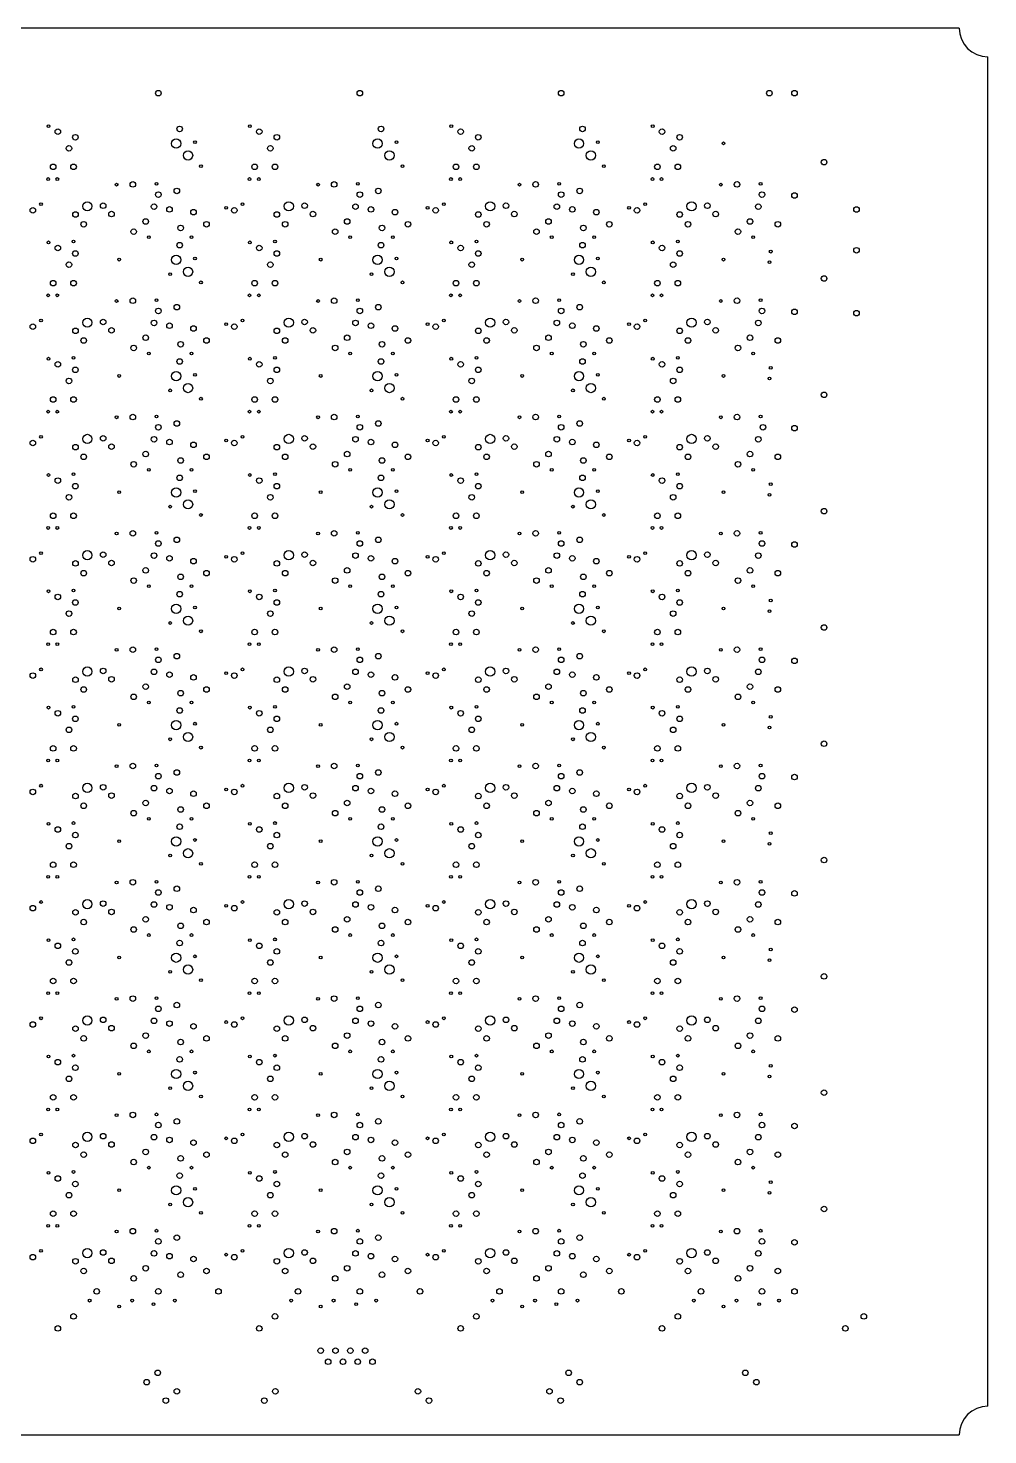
# Model space of a CAD drawing. Extents: x -49 to 54, y -38 to 38.
# Drawn here: x 2.5 to 54.4, y -38 to 38 of the extents above; entities that cross this region are included whole.
import ezdxf

# ---------------------------------------------------------------- set-up
doc = ezdxf.new("R2010")
doc.units = 0
doc.layers.add('20', color=53, linetype='CONTINUOUS')
doc.layers.add('44', color=253, linetype='CONTINUOUS')

msp = doc.modelspace()

# ---------------------------------------------------------------- linework, layer by layer
at = {"layer": '20'}
for p, q in [((52.85, 38), (-47.85, 38)), ((54.4, -36.45), (54.4, 36.45)), ((-47.85, -38), (52.85, -38))]:
    msp.add_line(p, q, dxfattribs=at)
for centre in [(3.6379, 32.7088), (14.5217, 32.7088), (25.4054, 32.7088), (36.2891, 32.7088), (11.5547, 31.8395), (22.4384, 31.8395), (33.3221, 31.8395), (40.1138, 31.7761), (11.8787, 30.5477), (22.7624, 30.5477), (33.6461, 30.5477), (3.6204, 29.8473), (4.1162, 29.8476), (9.4691, 29.5839), (14.5042, 29.8473), (14.9999, 29.8476), (20.3529, 29.5839), (25.3879, 29.8473), (25.8836, 29.8476), (31.2366, 29.5839), (36.2716, 29.8473), (36.7673, 29.8476), (42.1203, 29.5839), (7.3202, 29.5427), (18.204, 29.5427), (29.0877, 29.5427), (39.9714, 29.5427), (3.2347, 28.4912), (13.2422, 28.2898), (14.1185, 28.4912), (24.1259, 28.2898), (25.0022, 28.4912), (35.0096, 28.2898), (35.8859, 28.4912), (9.0623, 26.7055), (11.362, 26.7052), (19.946, 26.7055), (22.2457, 26.7052), (30.8298, 26.7055), (33.1294, 26.7052), (41.7135, 26.7055), (3.6379, 26.4251), (4.9937, 26.4725), (14.5217, 26.4251), (15.8775, 26.4725), (25.4054, 26.4251), (26.7612, 26.4725), (36.2891, 26.4251), (37.6449, 26.4725), (42.6647, 25.9255), (7.4626, 25.4924), (11.5547, 25.5558), (18.3464, 25.4924), (22.4384, 25.5558), (29.2301, 25.4924), (33.3221, 25.5558), (40.1138, 25.4924), (42.6005, 25.3506), (10.2127, 24.7139), (11.8787, 24.264), (21.0965, 24.7139), (22.7624, 24.264), (31.9802, 24.7139), (33.6461, 24.264), (3.6204, 23.5636), (4.1162, 23.5639), (14.5042, 23.5636), (14.9999, 23.5639), (25.3879, 23.5636), (25.8836, 23.5639), (36.2716, 23.5636), (36.7673, 23.5639), (7.3202, 23.259), (9.4691, 23.3002), (18.204, 23.259), (20.3529, 23.3002), (29.0877, 23.259), (31.2366, 23.3002), (39.9714, 23.259), (42.1203, 23.3002), (3.2347, 22.2075), (13.2422, 22.0061), (14.1185, 22.2075), (24.1259, 22.0061), (25.0022, 22.2075), (35.0096, 22.0061), (35.8859, 22.2075), (3.6379, 20.1414), (4.9937, 20.1888), (9.0623, 20.4218), (11.362, 20.4215), (14.5217, 20.1414), (15.8775, 20.1888), (19.946, 20.4218), (22.2457, 20.4215), (25.4054, 20.1414), (26.7612, 20.1888), (30.8298, 20.4218), (33.1294, 20.4215), (36.2891, 20.1414), (37.6449, 20.1888), (41.7135, 20.4218), (7.4626, 19.2087), (11.5547, 19.2721), (18.3464, 19.2087), (22.4384, 19.2721), (29.2301, 19.2087), (33.3221, 19.2721), (40.1138, 19.2087), (42.6005, 19.0669), (42.6647, 19.6418), (10.2127, 18.4302), (21.0965, 18.4302), (31.9802, 18.4302), (11.8787, 17.9803), (22.7624, 17.9803), (33.6461, 17.9803), (3.6204, 17.2799), (4.1162, 17.2802), (7.3202, 16.9753), (9.4691, 17.0165), (14.5042, 17.2799), (14.9999, 17.2802), (18.204, 16.9753), (20.3529, 17.0165), (25.3879, 17.2799), (25.8836, 17.2802), (29.0877, 16.9753), (31.2366, 17.0165), (36.2716, 17.2799), (36.7673, 17.2802), (39.9714, 16.9753), (42.1203, 17.0165), (3.2347, 15.9238), (14.1185, 15.9238), (25.0022, 15.9238), (35.8859, 15.9238), (13.2422, 15.7224), (24.1259, 15.7224), (35.0096, 15.7224), (3.6379, 13.8577), (4.9937, 13.9051), (9.0623, 14.1381), (11.362, 14.1378), (14.5217, 13.8577), (15.8775, 13.9051), (19.946, 14.1381), (22.2457, 14.1378), (25.4054, 13.8577), (26.7612, 13.9051), (30.8298, 14.1381), (33.1294, 14.1378), (36.2891, 13.8577), (37.6449, 13.9051), (41.7135, 14.1381), (7.4626, 12.925), (11.5547, 12.9884), (18.3464, 12.925), (22.4384, 12.9884), (29.2301, 12.925), (33.3221, 12.9884), (40.1138, 12.925), (42.6647, 13.3581), (10.2127, 12.1465), (21.0965, 12.1465), (31.9802, 12.1465), (42.6005, 12.7832), (11.8787, 11.6966), (22.7624, 11.6966), (33.6461, 11.6966), (3.6204, 10.9962), (4.1162, 10.9965), (7.3202, 10.6916), (9.4691, 10.7328), (14.5042, 10.9962), (14.9999, 10.9965), (18.204, 10.6916), (20.3529, 10.7328), (25.3879, 10.9962), (25.8836, 10.9965), (29.0877, 10.6916), (31.2366, 10.7328), (36.2716, 10.9962), (36.7673, 10.9965), (39.9714, 10.6916), (42.1203, 10.7328), (3.2347, 9.6401), (13.2422, 9.4387), (14.1185, 9.6401), (24.1259, 9.4387), (25.0022, 9.6401), (35.0096, 9.4387), (35.8859, 9.6401), (3.6379, 7.574), (4.9937, 7.6214), (9.0623, 7.8544), (11.362, 7.8541), (14.5217, 7.574), (15.8775, 7.6214), (19.946, 7.8544), (22.2457, 7.8541), (25.4054, 7.574), (26.7612, 7.6214), (30.8298, 7.8544), (33.1294, 7.8541), (36.2891, 7.574), (37.6449, 7.6214), (41.7135, 7.8544), (42.6647, 7.0744), (7.4626, 6.6413), (11.5547, 6.7047), (18.3464, 6.6413), (22.4384, 6.7047), (29.2301, 6.6413), (33.3221, 6.7047), (40.1138, 6.6413), (42.6005, 6.4995), (10.2127, 5.8628), (11.8787, 5.4128), (21.0965, 5.8628), (22.7624, 5.4128), (31.9802, 5.8628), (33.6461, 5.4128), (3.6204, 4.7125), (4.1162, 4.7128), (14.5042, 4.7125), (14.9999, 4.7128), (25.3879, 4.7125), (25.8836, 4.7128), (36.2716, 4.7125), (36.7673, 4.7128), (7.3202, 4.4079), (9.4691, 4.4491), (18.204, 4.4079), (20.3529, 4.4491), (29.0877, 4.4079), (31.2366, 4.4491), (39.9714, 4.4079), (42.1203, 4.4491), (3.2347, 3.3564), (13.2422, 3.155), (14.1185, 3.3564), (24.1259, 3.155), (25.0022, 3.3564), (35.0096, 3.155), (35.8859, 3.3564), (9.0623, 1.5707), (11.362, 1.5704), (19.946, 1.5707), (22.2457, 1.5704), (30.8298, 1.5707), (33.1294, 1.5704), (41.7135, 1.5707), (3.6379, 1.2903), (4.9937, 1.3377), (14.5217, 1.2903), (15.8775, 1.3377), (25.4054, 1.2903), (26.7612, 1.3377), (36.2891, 1.2903), (37.6449, 1.3377), (42.6647, 0.7907), (7.4626, 0.3576), (11.5547, 0.421), (18.3464, 0.3576), (22.4384, 0.421), (29.2301, 0.3576), (33.3221, 0.421), (40.1138, 0.3576), (42.6005, 0.2158), (10.2127, -0.421), (21.0965, -0.421), (31.9802, -0.421), (3.6204, -1.5713), (4.1162, -1.571), (11.8787, -0.8709), (14.5042, -1.5713), (14.9999, -1.571), (22.7624, -0.8709), (25.3879, -1.5713), (25.8836, -1.571), (33.6461, -0.8709), (36.2716, -1.5713), (36.7673, -1.571), (7.3202, -1.8759), (9.4691, -1.8347), (18.204, -1.8759), (20.3529, -1.8347), (29.0877, -1.8759), (31.2366, -1.8347), (39.9714, -1.8759), (42.1203, -1.8347), (3.2347, -2.9274), (14.1185, -2.9274), (25.0022, -2.9274), (35.8859, -2.9274), (13.2422, -3.1288), (24.1259, -3.1288), (35.0096, -3.1288), (3.6379, -4.9935), (4.9937, -4.9461), (9.0623, -4.7131), (11.362, -4.7134), (14.5217, -4.9935), (15.8775, -4.9461), (19.946, -4.7131), (22.2457, -4.7134), (25.4054, -4.9935), (26.7612, -4.9461), (30.8298, -4.7131), (33.1294, -4.7134), (36.2891, -4.9935), (37.6449, -4.9461), (41.7135, -4.7131), (7.4626, -5.9262), (11.5547, -5.8628), (18.3464, -5.9262), (22.4384, -5.8628), (29.2301, -5.9262), (33.3221, -5.8628), (40.1138, -5.9262), (42.6005, -6.0679), (42.6647, -5.493), (10.2127, -6.7047), (21.0965, -6.7047), (31.9802, -6.7047), (11.8787, -7.1546), (22.7624, -7.1546), (33.6461, -7.1546), (3.6204, -7.855), (4.1162, -7.8547), (7.3202, -8.1596), (9.4691, -8.1184), (14.5042, -7.855), (14.9999, -7.8547), (18.204, -8.1596), (20.3529, -8.1184), (25.3879, -7.855), (25.8836, -7.8547), (29.0877, -8.1596), (31.2366, -8.1184), (36.2716, -7.855), (36.7673, -7.8547), (39.9714, -8.1596), (42.1203, -8.1184), (3.2347, -9.2111), (13.2422, -9.4125), (14.1185, -9.2111), (24.1259, -9.4125), (25.0022, -9.2111), (35.0096, -9.4125), (35.8859, -9.2111), (3.6379, -11.2772), (4.9937, -11.2298), (9.0623, -10.9968), (11.362, -10.9971), (14.5217, -11.2772), (15.8775, -11.2298), (19.946, -10.9968), (22.2457, -10.9971), (25.4054, -11.2772), (26.7612, -11.2298), (30.8298, -10.9968), (33.1294, -10.9971), (36.2891, -11.2772), (37.6449, -11.2298), (41.7135, -10.9968), (7.4626, -12.2099), (11.5547, -12.1465), (18.3464, -12.2099), (22.4384, -12.1465), (29.2301, -12.2099), (33.3221, -12.1465), (40.1138, -12.2099), (42.6647, -11.7768), (10.2127, -12.9884), (21.0965, -12.9884), (31.9802, -12.9884), (42.6005, -12.3517), (11.8787, -13.4383), (22.7624, -13.4383), (33.6461, -13.4383), (3.6204, -14.1387), (4.1162, -14.1384), (7.3202, -14.4433), (9.4691, -14.4021), (14.5042, -14.1387), (14.9999, -14.1384), (18.204, -14.4433), (20.3529, -14.4021), (25.3879, -14.1387), (25.8836, -14.1384), (29.0877, -14.4433), (31.2366, -14.4021), (36.2716, -14.1387), (36.7673, -14.1384), (39.9714, -14.4433), (42.1203, -14.4021), (3.2347, -15.4948), (13.2422, -15.6962), (14.1185, -15.4948), (24.1259, -15.6962), (25.0022, -15.4948), (35.0096, -15.6962), (35.8859, -15.4948), (4.9937, -17.5135), (9.0623, -17.2805), (11.362, -17.2808), (15.8775, -17.5135), (19.946, -17.2805), (22.2457, -17.2808), (26.7612, -17.5135), (30.8298, -17.2805), (33.1294, -17.2808), (37.6449, -17.5135), (41.7135, -17.2805), (3.6379, -17.5609), (14.5217, -17.5609), (25.4054, -17.5609), (36.2891, -17.5609), (42.6647, -18.0605), (7.4626, -18.4936), (11.5547, -18.4302), (18.3464, -18.4936), (22.4384, -18.4302), (29.2301, -18.4936), (33.3221, -18.4302), (40.1138, -18.4936), (42.6005, -18.6354), (10.2127, -19.2721), (11.8787, -19.722), (21.0965, -19.2721), (22.7624, -19.722), (31.9802, -19.2721), (33.6461, -19.722), (3.6204, -20.4224), (4.1162, -20.4221), (14.5042, -20.4224), (14.9999, -20.4221), (25.3879, -20.4224), (25.8836, -20.4221), (36.2716, -20.4224), (36.7673, -20.4221), (7.3202, -20.727), (9.4691, -20.6858), (18.204, -20.727), (20.3529, -20.6858), (29.0877, -20.727), (31.2366, -20.6858), (39.9714, -20.727), (42.1203, -20.6858), (3.2347, -21.7785), (13.2422, -21.9799), (14.1185, -21.7785), (24.1259, -21.9799), (25.0022, -21.7785), (35.0096, -21.9799), (35.8859, -21.7785), (9.0623, -23.5642), (11.362, -23.5645), (19.946, -23.5642), (22.2457, -23.5645), (30.8298, -23.5642), (33.1294, -23.5645), (41.7135, -23.5642), (3.6379, -23.8446), (4.9937, -23.7972), (14.5217, -23.8446), (15.8775, -23.7972), (25.4054, -23.8446), (26.7612, -23.7972), (36.2891, -23.8446), (37.6449, -23.7972), (42.6647, -24.3442), (7.4626, -24.7773), (11.5547, -24.7139), (18.3464, -24.7773), (22.4384, -24.7139), (29.2301, -24.7773), (33.3221, -24.7139), (40.1138, -24.7773), (42.6005, -24.9191), (10.2127, -25.5558), (21.0965, -25.5558), (31.9802, -25.5558), (11.8787, -26.0058), (22.7624, -26.0058), (33.6461, -26.0058), (3.6204, -26.7061), (4.1162, -26.7058), (7.3202, -27.0107), (9.4691, -26.9695), (14.5042, -26.7061), (14.9999, -26.7058), (18.204, -27.0107), (20.3529, -26.9695), (25.3879, -26.7061), (25.8836, -26.7058), (29.0877, -27.0107), (31.2366, -26.9695), (36.2716, -26.7061), (36.7673, -26.7058), (39.9714, -27.0107), (42.1203, -26.9695), (3.2347, -28.0622), (14.1185, -28.0622), (25.0022, -28.0622), (35.8859, -28.0622), (13.2422, -28.2636), (24.1259, -28.2636), (35.0096, -28.2636), (5.8628, -30.7477), (7.4626, -31.061), (8.1628, -30.7477), (9.3128, -30.9395), (10.4628, -30.7477), (16.7465, -30.7477), (18.3463, -31.061), (19.0465, -30.7477), (20.2692, -30.9424), (21.3465, -30.7477), (27.6302, -30.7477), (29.2301, -31.061), (29.9302, -30.7477), (31.0802, -30.9395), (32.2302, -30.7477), (38.5139, -30.7477), (40.1138, -31.061), (40.8139, -30.7477), (42.0366, -30.9424), (43.1139, -30.7477)]:
    msp.add_circle(centre, 0.075, dxfattribs=at)
for centre, start, end in [((54.4, 38), 180, 270), ((54.4, -38), 90, 180)]:
    msp.add_arc(centre, 1.55, start, end, dxfattribs=at)
at = {"layer": '44'}
for centre, radius in [((9.5768, 34.4895), 0.15), ((20.4605, 34.4895), 0.15), ((31.3442, 34.4895), 0.15), ((42.5942, 34.4895), 0.15), ((43.95, 34.4895), 0.15), ((10.7268, 32.5558), 0.15), ((21.6105, 32.5558), 0.15), ((32.4942, 32.5558), 0.15), ((4.1431, 32.4058), 0.15), ((5.0931, 32.1058), 0.15), ((10.5378, 31.7645), 0.25), ((15.0268, 32.4058), 0.15), ((15.9768, 32.1058), 0.15), ((21.4215, 31.7645), 0.25), ((25.9105, 32.4058), 0.15), ((26.8605, 32.1058), 0.15), ((32.3052, 31.7645), 0.25), ((36.7942, 32.4058), 0.15), ((37.7442, 32.1058), 0.15), ((4.7431, 31.5058), 0.15), ((11.1797, 31.1226), 0.25), ((15.6268, 31.5058), 0.15), ((22.0634, 31.1226), 0.25), ((26.5105, 31.5058), 0.15), ((32.9471, 31.1226), 0.25), ((37.3942, 31.5058), 0.15), ((3.8931, 30.5058), 0.15), ((4.9931, 30.5058), 0.15), ((14.7768, 30.5058), 0.15), ((15.8768, 30.5058), 0.15), ((25.6605, 30.5058), 0.15), ((26.7605, 30.5058), 0.15), ((36.5442, 30.5058), 0.15), ((37.6442, 30.5058), 0.15), ((45.55, 30.7558), 0.15), ((8.1931, 29.5558), 0.15), ((19.0768, 29.5558), 0.15), ((29.9605, 29.5558), 0.15), ((40.8442, 29.5558), 0.15), ((9.5768, 29.0058), 0.15), ((10.5768, 29.2058), 0.15), ((20.4605, 29.0058), 0.15), ((21.4605, 29.2058), 0.15), ((31.3442, 29.0058), 0.15), ((32.3442, 29.2058), 0.15), ((42.1942, 29.0058), 0.15), ((43.95, 28.9558), 0.15), ((2.7931, 28.1558), 0.15), ((5.7378, 28.3727), 0.25), ((6.5931, 28.4058), 0.15), ((9.3431, 28.3558), 0.15), ((10.1768, 28.2058), 0.15), ((11.4768, 28.0558), 0.15), ((13.6768, 28.1558), 0.15), ((16.6215, 28.3727), 0.25), ((17.4768, 28.4058), 0.15), ((20.2268, 28.3558), 0.15), ((21.0605, 28.2058), 0.15), ((22.3605, 28.0558), 0.15), ((24.5605, 28.1558), 0.15), ((27.5052, 28.3727), 0.25), ((28.3605, 28.4058), 0.15), ((31.1105, 28.3558), 0.15), ((31.9442, 28.2058), 0.15), ((33.2442, 28.0558), 0.15), ((35.4442, 28.1558), 0.15), ((38.3889, 28.3727), 0.25), ((39.2442, 28.4058), 0.15), ((41.9942, 28.3558), 0.15), ((47.3, 28.2), 0.15), ((5.096, 27.9309), 0.15), ((5.5431, 27.4058), 0.15), ((7.0431, 27.9558), 0.15), ((8.8931, 27.5558), 0.15), ((12.1768, 27.4058), 0.15), ((15.9797, 27.9309), 0.15), ((16.4268, 27.4058), 0.15), ((17.9268, 27.9558), 0.15), ((19.7768, 27.5558), 0.15), ((23.0605, 27.4058), 0.15), ((26.8634, 27.9309), 0.15), ((27.3105, 27.4058), 0.15), ((28.8105, 27.9558), 0.15), ((30.6605, 27.5558), 0.15), ((33.9442, 27.4058), 0.15), ((37.7471, 27.9309), 0.15), ((38.1942, 27.4058), 0.15), ((39.6942, 27.9558), 0.15), ((41.5442, 27.5558), 0.15), ((43.05, 27.4058), 0.15), ((8.2431, 27.0058), 0.15), ((10.7768, 27.2058), 0.15), ((19.1268, 27.0058), 0.15), ((21.6605, 27.2058), 0.15), ((30.0105, 27.0058), 0.15), ((32.5442, 27.2058), 0.15), ((40.8942, 27.0058), 0.15), ((4.1431, 26.1221), 0.15), ((5.0931, 25.8221), 0.15), ((10.7268, 26.2721), 0.15), ((15.0268, 26.1221), 0.15), ((15.9768, 25.8221), 0.15), ((21.6105, 26.2721), 0.15), ((25.9105, 26.1221), 0.15), ((26.8605, 25.8221), 0.15), ((32.4942, 26.2721), 0.15), ((36.7942, 26.1221), 0.15), ((37.7442, 25.8221), 0.15), ((47.3, 26), 0.15), ((4.7431, 25.2221), 0.15), ((10.5378, 25.4808), 0.25), ((11.1797, 24.8389), 0.25), ((15.6268, 25.2221), 0.15), ((21.4216, 25.4808), 0.25), ((22.0635, 24.8389), 0.25), ((26.5105, 25.2221), 0.15), ((32.3053, 25.4808), 0.25), ((32.9472, 24.8389), 0.25), ((37.3942, 25.2221), 0.15), ((3.8931, 24.2221), 0.15), ((4.9931, 24.2221), 0.15), ((14.7768, 24.2221), 0.15), ((15.8768, 24.2221), 0.15), ((25.6605, 24.2221), 0.15), ((26.7605, 24.2221), 0.15), ((36.5442, 24.2221), 0.15), ((37.6442, 24.2221), 0.15), ((45.55, 24.4721), 0.15), ((8.1931, 23.2721), 0.15), ((9.5768, 22.7221), 0.15), ((10.5768, 22.9221), 0.15), ((19.0768, 23.2721), 0.15), ((20.4605, 22.7221), 0.15), ((21.4605, 22.9221), 0.15), ((29.9605, 23.2721), 0.15), ((31.3442, 22.7221), 0.15), ((32.3442, 22.9221), 0.15), ((40.8442, 23.2721), 0.15), ((42.1942, 22.7221), 0.15), ((43.95, 22.6721), 0.15), ((5.7378, 22.089), 0.25), ((6.5931, 22.1221), 0.15), ((9.3431, 22.0721), 0.15), ((10.1768, 21.9221), 0.15), ((16.6215, 22.089), 0.25), ((17.4768, 22.1221), 0.15), ((20.2268, 22.0721), 0.15), ((21.0605, 21.9221), 0.15), ((27.5052, 22.089), 0.25), ((28.3605, 22.1221), 0.15), ((31.1105, 22.0721), 0.15), ((31.9442, 21.9221), 0.15), ((38.3889, 22.089), 0.25), ((39.2442, 22.1221), 0.15), ((41.9942, 22.0721), 0.15), ((47.3, 22.6), 0.15), ((2.7931, 21.8721), 0.15), ((5.096, 21.6472), 0.15), ((7.0431, 21.6721), 0.15), ((8.8931, 21.2721), 0.15), ((11.4768, 21.7721), 0.15), ((13.6768, 21.8721), 0.15), ((15.9797, 21.6472), 0.15), ((17.9268, 21.6721), 0.15), ((19.7768, 21.2721), 0.15), ((22.3605, 21.7721), 0.15), ((24.5605, 21.8721), 0.15), ((26.8634, 21.6472), 0.15), ((28.8105, 21.6721), 0.15), ((30.6605, 21.2721), 0.15), ((33.2442, 21.7721), 0.15), ((35.4442, 21.8721), 0.15), ((37.7471, 21.6472), 0.15), ((39.6942, 21.6721), 0.15), ((41.5442, 21.2721), 0.15), ((5.5431, 21.1221), 0.15), ((8.2431, 20.7221), 0.15), ((10.7768, 20.9221), 0.15), ((12.1768, 21.1221), 0.15), ((16.4268, 21.1221), 0.15), ((19.1268, 20.7221), 0.15), ((21.6605, 20.9221), 0.15), ((23.0605, 21.1221), 0.15), ((27.3105, 21.1221), 0.15), ((30.0105, 20.7221), 0.15), ((32.5442, 20.9221), 0.15), ((33.9442, 21.1221), 0.15), ((38.1942, 21.1221), 0.15), ((40.8942, 20.7221), 0.15), ((43.05, 21.1221), 0.15), ((4.1431, 19.8384), 0.15), ((10.7268, 19.9884), 0.15), ((15.0268, 19.8384), 0.15), ((21.6105, 19.9884), 0.15), ((25.9105, 19.8384), 0.15), ((32.4942, 19.9884), 0.15), ((36.7942, 19.8384), 0.15), ((4.7431, 18.9384), 0.15), ((5.0931, 19.5384), 0.15), ((10.5378, 19.1971), 0.25), ((15.6268, 18.9384), 0.15), ((15.9768, 19.5384), 0.15), ((21.4216, 19.1971), 0.25), ((26.5105, 18.9384), 0.15), ((26.8605, 19.5384), 0.15), ((32.3053, 19.1971), 0.25), ((37.3942, 18.9384), 0.15), ((37.7442, 19.5384), 0.15), ((11.1797, 18.5552), 0.25), ((22.0635, 18.5552), 0.25), ((32.9472, 18.5552), 0.25), ((45.55, 18.1884), 0.15), ((3.8931, 17.9384), 0.15), ((4.9931, 17.9384), 0.15), ((14.7768, 17.9384), 0.15), ((15.8768, 17.9384), 0.15), ((25.6605, 17.9384), 0.15), ((26.7605, 17.9384), 0.15), ((36.5442, 17.9384), 0.15), ((37.6442, 17.9384), 0.15), ((8.1931, 16.9884), 0.15), ((10.5768, 16.6384), 0.15), ((19.0768, 16.9884), 0.15), ((21.4605, 16.6384), 0.15), ((29.9605, 16.9884), 0.15), ((32.3442, 16.6384), 0.15), ((40.8442, 16.9884), 0.15), ((5.7378, 15.8052), 0.25), ((6.5931, 15.8384), 0.15), ((9.5768, 16.4384), 0.15), ((16.6215, 15.8052), 0.25), ((17.4768, 15.8384), 0.15), ((20.4605, 16.4384), 0.15), ((27.5052, 15.8052), 0.25), ((28.3605, 15.8384), 0.15), ((31.3442, 16.4384), 0.15), ((38.3889, 15.8052), 0.25), ((39.2442, 15.8384), 0.15), ((42.2442, 16.4384), 0.15), ((43.95, 16.3884), 0.15), ((2.7931, 15.5884), 0.15), ((5.096, 15.3634), 0.15), ((7.0431, 15.3884), 0.15), ((9.3431, 15.7884), 0.15), ((10.1768, 15.6384), 0.15), ((11.4768, 15.4884), 0.15), ((13.6768, 15.5884), 0.15), ((15.9797, 15.3634), 0.15), ((17.9268, 15.3884), 0.15), ((20.2268, 15.7884), 0.15), ((21.0605, 15.6384), 0.15), ((22.3605, 15.4884), 0.15), ((24.5605, 15.5884), 0.15), ((26.8634, 15.3634), 0.15), ((28.8105, 15.3884), 0.15), ((31.1105, 15.7884), 0.15), ((31.9442, 15.6384), 0.15), ((33.2442, 15.4884), 0.15), ((35.4442, 15.5884), 0.15), ((37.7471, 15.3634), 0.15), ((39.6942, 15.3884), 0.15), ((41.9942, 15.7884), 0.15), ((5.5431, 14.8384), 0.15), ((8.2431, 14.4384), 0.15), ((8.8931, 14.9884), 0.15), ((10.7768, 14.6384), 0.15), ((12.1768, 14.8384), 0.15), ((16.4268, 14.8384), 0.15), ((19.1268, 14.4384), 0.15), ((19.7768, 14.9884), 0.15), ((21.6605, 14.6384), 0.15), ((23.0605, 14.8384), 0.15), ((27.3105, 14.8384), 0.15), ((30.0105, 14.4384), 0.15), ((30.6605, 14.9884), 0.15), ((32.5442, 14.6384), 0.15), ((33.9442, 14.8384), 0.15), ((38.1942, 14.8384), 0.15), ((40.8942, 14.4384), 0.15), ((41.5442, 14.9884), 0.15), ((43.05, 14.8384), 0.15), ((4.1431, 13.5547), 0.15), ((10.7268, 13.7047), 0.15), ((15.0268, 13.5547), 0.15), ((21.6105, 13.7047), 0.15), ((25.9105, 13.5547), 0.15), ((32.4942, 13.7047), 0.15), ((36.7942, 13.5547), 0.15), ((5.0931, 13.2546), 0.15), ((10.5378, 12.9134), 0.25), ((15.9768, 13.2546), 0.15), ((21.4216, 12.9134), 0.25), ((26.8605, 13.2546), 0.15), ((32.3053, 12.9134), 0.25), ((37.7442, 13.2546), 0.15), ((4.7431, 12.6547), 0.15), ((11.1797, 12.2715), 0.25), ((15.6268, 12.6547), 0.15), ((22.0635, 12.2715), 0.25), ((26.5105, 12.6547), 0.15), ((32.9472, 12.2715), 0.25), ((37.3942, 12.6547), 0.15), ((3.8931, 11.6547), 0.15), ((4.9931, 11.6547), 0.15), ((14.7768, 11.6547), 0.15), ((15.8768, 11.6547), 0.15), ((25.6605, 11.6547), 0.15), ((26.7605, 11.6547), 0.15), ((36.5442, 11.6547), 0.15), ((37.6442, 11.6547), 0.15), ((45.55, 11.9047), 0.15), ((8.1931, 10.7047), 0.15), ((19.0768, 10.7047), 0.15), ((29.9605, 10.7047), 0.15), ((40.8442, 10.7047), 0.15), ((9.5768, 10.1547), 0.15), ((10.5768, 10.3547), 0.15), ((20.4605, 10.1547), 0.15), ((21.4605, 10.3547), 0.15), ((31.3442, 10.1547), 0.15), ((32.3442, 10.3547), 0.15), ((42.1942, 10.1547), 0.15), ((43.95, 10.1047), 0.15), ((2.7931, 9.3047), 0.15), ((5.096, 9.0797), 0.15), ((5.7378, 9.5215), 0.25), ((6.5931, 9.5547), 0.15), ((7.0431, 9.1047), 0.15), ((9.3431, 9.5046), 0.15), ((10.1768, 9.3547), 0.15), ((11.4768, 9.2047), 0.15), ((13.6768, 9.3047), 0.15), ((15.9797, 9.0797), 0.15), ((16.6215, 9.5215), 0.25), ((17.4768, 9.5547), 0.15), ((17.9268, 9.1047), 0.15), ((20.2268, 9.5046), 0.15), ((21.0605, 9.3547), 0.15), ((22.3605, 9.2047), 0.15), ((24.5605, 9.3047), 0.15), ((26.8634, 9.0797), 0.15), ((27.5052, 9.5215), 0.25), ((28.3605, 9.5547), 0.15), ((28.8105, 9.1047), 0.15), ((31.1105, 9.5046), 0.15), ((31.9442, 9.3547), 0.15), ((33.2442, 9.2047), 0.15), ((35.4442, 9.3047), 0.15), ((37.7471, 9.0797), 0.15), ((38.3889, 9.5215), 0.25), ((39.2442, 9.5547), 0.15), ((39.6942, 9.1047), 0.15), ((41.9942, 9.5046), 0.15), ((5.5431, 8.5547), 0.15), ((8.8931, 8.7047), 0.15), ((10.7768, 8.3547), 0.15), ((12.1768, 8.5547), 0.15), ((16.4268, 8.5547), 0.15), ((19.7768, 8.7047), 0.15), ((21.6605, 8.3547), 0.15), ((23.0605, 8.5547), 0.15), ((27.3105, 8.5547), 0.15), ((30.6605, 8.7047), 0.15), ((32.5442, 8.3547), 0.15), ((33.9442, 8.5547), 0.15), ((38.1942, 8.5547), 0.15), ((41.5442, 8.7047), 0.15), ((43.05, 8.5547), 0.15), ((8.2431, 8.1547), 0.15), ((19.1268, 8.1547), 0.15), ((30.0105, 8.1547), 0.15), ((40.8942, 8.1547), 0.15), ((4.1431, 7.2709), 0.15), ((5.0931, 6.9709), 0.15), ((10.5378, 6.6296), 0.25), ((10.7268, 7.4209), 0.15), ((15.0268, 7.2709), 0.15), ((15.9768, 6.9709), 0.15), ((21.4216, 6.6296), 0.25), ((21.6105, 7.4209), 0.15), ((25.9105, 7.2709), 0.15), ((26.8605, 6.9709), 0.15), ((32.3053, 6.6296), 0.25), ((32.4942, 7.4209), 0.15), ((36.7942, 7.2709), 0.15), ((37.7442, 6.9709), 0.15), ((4.7431, 6.3709), 0.15), ((11.1797, 5.9877), 0.25), ((15.6268, 6.3709), 0.15), ((22.0635, 5.9877), 0.25), ((26.5105, 6.3709), 0.15), ((32.9472, 5.9877), 0.25), ((37.3942, 6.3709), 0.15), ((3.8931, 5.3709), 0.15), ((4.9931, 5.3709), 0.15), ((14.7768, 5.3709), 0.15), ((15.8768, 5.3709), 0.15), ((25.6605, 5.3709), 0.15), ((26.7605, 5.3709), 0.15), ((36.5442, 5.3709), 0.15), ((37.6442, 5.3709), 0.15), ((45.55, 5.6209), 0.15), ((8.1931, 4.4209), 0.15), ((19.0768, 4.4209), 0.15), ((29.9605, 4.4209), 0.15), ((40.8442, 4.4209), 0.15), ((9.5768, 3.8709), 0.15), ((10.5768, 4.0709), 0.15), ((20.4605, 3.8709), 0.15), ((21.4605, 4.0709), 0.15), ((31.3442, 3.8709), 0.15), ((32.3442, 4.0709), 0.15), ((42.1942, 3.8709), 0.15), ((43.95, 3.8209), 0.15), ((2.7931, 3.0209), 0.15), ((5.7378, 3.2378), 0.25), ((6.5931, 3.2709), 0.15), ((9.3431, 3.2209), 0.15), ((10.1768, 3.0709), 0.15), ((11.4768, 2.9209), 0.15), ((13.6768, 3.0209), 0.15), ((16.6215, 3.2378), 0.25), ((17.4768, 3.2709), 0.15), ((20.2268, 3.2209), 0.15), ((21.0605, 3.0709), 0.15), ((22.3605, 2.9209), 0.15), ((24.5605, 3.0209), 0.15), ((27.5052, 3.2378), 0.25), ((28.3605, 3.2709), 0.15), ((31.1105, 3.2209), 0.15), ((31.9442, 3.0709), 0.15), ((33.2442, 2.9209), 0.15), ((35.4442, 3.0209), 0.15), ((38.3889, 3.2378), 0.25), ((39.2442, 3.2709), 0.15), ((41.9942, 3.2209), 0.15), ((5.096, 2.796), 0.15), ((5.5431, 2.2709), 0.15), ((7.0431, 2.8209), 0.15), ((8.8931, 2.4209), 0.15), ((12.1768, 2.2709), 0.15), ((15.9797, 2.796), 0.15), ((16.4268, 2.2709), 0.15), ((17.9268, 2.8209), 0.15), ((19.7768, 2.4209), 0.15), ((23.0605, 2.2709), 0.15), ((26.8634, 2.796), 0.15), ((27.3105, 2.2709), 0.15), ((28.8105, 2.8209), 0.15), ((30.6605, 2.4209), 0.15), ((33.9442, 2.2709), 0.15), ((37.7471, 2.796), 0.15), ((38.1942, 2.2709), 0.15), ((39.6942, 2.8209), 0.15), ((41.5442, 2.4209), 0.15), ((43.05, 2.2709), 0.15), ((8.2431, 1.8709), 0.15), ((10.7768, 2.0709), 0.15), ((19.1268, 1.8709), 0.15), ((21.6605, 2.0709), 0.15), ((30.0105, 1.8709), 0.15), ((32.5442, 2.0709), 0.15), ((40.8942, 1.8709), 0.15), ((4.1431, 0.9872), 0.15), ((5.0931, 0.6872), 0.15), ((10.7268, 1.1372), 0.15), ((15.0268, 0.9872), 0.15), ((15.9768, 0.6872), 0.15), ((21.6105, 1.1372), 0.15), ((25.9105, 0.9872), 0.15), ((26.8605, 0.6872), 0.15), ((32.4942, 1.1372), 0.15), ((36.7942, 0.9872), 0.15), ((37.7442, 0.6872), 0.15), ((4.7431, 0.0872), 0.15), ((10.5378, 0.3459), 0.25), ((15.6268, 0.0872), 0.15), ((21.4216, 0.3459), 0.25), ((26.5105, 0.0872), 0.15), ((32.3053, 0.3459), 0.25), ((37.3942, 0.0872), 0.15), ((11.1797, -0.296), 0.25), ((22.0635, -0.296), 0.25), ((32.9472, -0.296), 0.25), ((45.55, -0.6628), 0.15), ((3.8931, -0.9128), 0.15), ((4.9931, -0.9128), 0.15), ((14.7768, -0.9128), 0.15), ((15.8768, -0.9128), 0.15), ((25.6605, -0.9128), 0.15), ((26.7605, -0.9128), 0.15), ((36.5442, -0.9128), 0.15), ((37.6442, -0.9128), 0.15), ((8.1931, -1.8628), 0.15), ((9.5768, -2.4128), 0.15), ((10.5768, -2.2128), 0.15), ((19.0768, -1.8628), 0.15), ((20.4605, -2.4128), 0.15), ((21.4605, -2.2128), 0.15), ((29.9605, -1.8628), 0.15), ((31.3442, -2.4128), 0.15), ((32.3442, -2.2128), 0.15), ((40.8442, -1.8628), 0.15), ((42.1942, -2.4128), 0.15), ((5.7378, -3.0459), 0.25), ((6.5931, -3.0128), 0.15), ((9.3431, -3.0628), 0.15), ((16.6215, -3.0459), 0.25), ((17.4768, -3.0128), 0.15), ((20.2268, -3.0628), 0.15), ((27.5052, -3.0459), 0.25), ((28.3605, -3.0128), 0.15), ((31.1105, -3.0628), 0.15), ((38.3889, -3.0459), 0.25), ((39.2442, -3.0128), 0.15), ((41.9942, -3.0628), 0.15), ((43.95, -2.4628), 0.15), ((2.7931, -3.2628), 0.15), ((5.096, -3.4877), 0.15), ((7.0431, -3.4628), 0.15), ((8.8931, -3.8628), 0.15), ((10.1768, -3.2128), 0.15), ((11.4768, -3.3628), 0.15), ((13.6768, -3.2628), 0.15), ((15.9797, -3.4877), 0.15), ((17.9268, -3.4628), 0.15), ((19.7768, -3.8628), 0.15), ((21.0605, -3.2128), 0.15), ((22.3605, -3.3628), 0.15), ((24.5605, -3.2628), 0.15), ((26.8634, -3.4877), 0.15), ((28.8105, -3.4628), 0.15), ((30.6605, -3.8628), 0.15), ((31.9442, -3.2128), 0.15), ((33.2442, -3.3628), 0.15), ((35.4442, -3.2628), 0.15), ((37.7471, -3.4877), 0.15), ((39.6942, -3.4628), 0.15), ((41.5442, -3.8628), 0.15), ((5.5431, -4.0128), 0.15), ((8.2431, -4.4128), 0.15), ((10.7768, -4.2128), 0.15), ((12.1768, -4.0128), 0.15), ((16.4268, -4.0128), 0.15), ((19.1268, -4.4128), 0.15), ((21.6605, -4.2128), 0.15), ((23.0605, -4.0128), 0.15), ((27.3105, -4.0128), 0.15), ((30.0105, -4.4128), 0.15), ((32.5442, -4.2128), 0.15), ((33.9442, -4.0128), 0.15), ((38.1942, -4.0128), 0.15), ((40.8942, -4.4128), 0.15), ((43.05, -4.0128), 0.15), ((4.1431, -5.2965), 0.15), ((10.7268, -5.1465), 0.15), ((15.0268, -5.2965), 0.15), ((21.6105, -5.1465), 0.15), ((25.9105, -5.2965), 0.15), ((32.4942, -5.1465), 0.15), ((36.7942, -5.2965), 0.15), ((4.7431, -6.1965), 0.15), ((5.0931, -5.5965), 0.15), ((10.5378, -5.9378), 0.25), ((15.6268, -6.1965), 0.15), ((15.9768, -5.5965), 0.15), ((21.4216, -5.9378), 0.25), ((26.5105, -6.1965), 0.15), ((26.8605, -5.5965), 0.15), ((32.3053, -5.9378), 0.25), ((37.3942, -6.1965), 0.15), ((37.7442, -5.5965), 0.15), ((11.1797, -6.5797), 0.25), ((22.0635, -6.5797), 0.25), ((32.9472, -6.5797), 0.25), ((45.55, -6.9465), 0.15), ((3.8931, -7.1965), 0.15), ((4.9931, -7.1965), 0.15), ((14.7768, -7.1965), 0.15), ((15.8768, -7.1965), 0.15), ((25.6605, -7.1965), 0.15), ((26.7605, -7.1965), 0.15), ((36.5442, -7.1965), 0.15), ((37.6442, -7.1965), 0.15), ((8.1931, -8.1465), 0.15), ((10.5768, -8.4965), 0.15), ((19.0768, -8.1465), 0.15), ((21.4605, -8.4965), 0.15), ((29.9605, -8.1465), 0.15), ((32.3442, -8.4965), 0.15), ((40.8442, -8.1465), 0.15), ((5.7378, -9.3296), 0.25), ((9.5768, -8.6965), 0.15), ((16.6215, -9.3296), 0.25), ((20.4605, -8.6965), 0.15), ((27.5052, -9.3296), 0.25), ((31.3442, -8.6965), 0.15), ((38.3889, -9.3296), 0.25), ((42.1942, -8.6965), 0.15), ((43.95, -8.7465), 0.15), ((2.7931, -9.5465), 0.15), ((5.096, -9.7714), 0.15), ((6.5931, -9.2965), 0.15), ((7.0431, -9.7465), 0.15), ((9.3431, -9.3465), 0.15), ((10.1768, -9.4965), 0.15), ((11.4768, -9.6465), 0.15), ((13.6768, -9.5465), 0.15), ((15.9797, -9.7714), 0.15), ((17.4768, -9.2965), 0.15), ((17.9268, -9.7465), 0.15), ((20.2268, -9.3465), 0.15), ((21.0605, -9.4965), 0.15), ((22.3605, -9.6465), 0.15), ((24.5605, -9.5465), 0.15), ((26.8634, -9.7714), 0.15), ((28.3605, -9.2965), 0.15), ((28.8105, -9.7465), 0.15), ((31.1105, -9.3465), 0.15), ((31.9442, -9.4965), 0.15), ((33.2442, -9.6465), 0.15), ((35.4442, -9.5465), 0.15), ((37.7471, -9.7714), 0.15), ((39.2442, -9.2965), 0.15), ((39.6942, -9.7465), 0.15), ((41.9942, -9.3465), 0.15), ((5.5431, -10.2965), 0.15), ((8.2431, -10.6965), 0.15), ((8.8931, -10.1465), 0.15), ((10.7768, -10.4965), 0.15), ((12.1768, -10.2965), 0.15), ((16.4268, -10.2965), 0.15), ((19.1268, -10.6965), 0.15), ((19.7768, -10.1465), 0.15), ((21.6605, -10.4965), 0.15), ((23.0605, -10.2965), 0.15), ((27.3105, -10.2965), 0.15), ((30.0105, -10.6965), 0.15), ((30.6605, -10.1465), 0.15), ((32.5442, -10.4965), 0.15), ((33.9442, -10.2965), 0.15), ((38.1942, -10.2965), 0.15), ((40.8942, -10.6965), 0.15), ((41.5442, -10.1465), 0.15), ((43.05, -10.2965), 0.15), ((10.7268, -11.4302), 0.15), ((21.6105, -11.4302), 0.15), ((32.4942, -11.4302), 0.15), ((4.1431, -11.5802), 0.15), ((5.0931, -11.8802), 0.15), ((10.5378, -12.2215), 0.25), ((15.0268, -11.5802), 0.15), ((15.9768, -11.8802), 0.15), ((21.4216, -12.2215), 0.25), ((25.9105, -11.5802), 0.15), ((26.8605, -11.8802), 0.15), ((32.3053, -12.2215), 0.25), ((36.7942, -11.5802), 0.15), ((37.7442, -11.8802), 0.15), ((4.7431, -12.4802), 0.15), ((11.1797, -12.8634), 0.25), ((15.6268, -12.4802), 0.15), ((22.0635, -12.8634), 0.25), ((26.5105, -12.4802), 0.15), ((32.9472, -12.8634), 0.25), ((37.3942, -12.4802), 0.15), ((3.8931, -13.4802), 0.15), ((4.9931, -13.4802), 0.15), ((14.7768, -13.4802), 0.15), ((15.8768, -13.4802), 0.15), ((25.6605, -13.4802), 0.15), ((26.7605, -13.4802), 0.15), ((36.5442, -13.4802), 0.15), ((37.6442, -13.4802), 0.15), ((45.55, -13.2302), 0.15), ((8.1931, -14.4302), 0.15), ((19.0768, -14.4302), 0.15), ((29.9605, -14.4302), 0.15), ((40.8442, -14.4302), 0.15), ((9.5768, -14.9802), 0.15), ((10.5768, -14.7802), 0.15), ((20.4605, -14.9802), 0.15), ((21.4605, -14.7802), 0.15), ((31.3442, -14.9802), 0.15), ((32.3442, -14.7802), 0.15), ((42.1942, -14.9802), 0.15), ((43.95, -15.0302), 0.15), ((2.7931, -15.8302), 0.15), ((5.096, -16.0552), 0.15), ((5.7378, -15.6134), 0.25), ((6.5931, -15.5802), 0.15), ((7.0431, -16.0302), 0.15), ((9.3431, -15.6302), 0.15), ((10.1768, -15.7802), 0.15), ((11.4768, -15.9302), 0.15), ((13.6768, -15.8302), 0.15), ((15.9797, -16.0552), 0.15), ((16.6215, -15.6134), 0.25), ((17.4768, -15.5802), 0.15), ((17.9268, -16.0302), 0.15), ((20.2268, -15.6302), 0.15), ((21.0605, -15.7802), 0.15), ((22.3605, -15.9302), 0.15), ((24.5605, -15.8302), 0.15), ((26.8634, -16.0552), 0.15), ((27.5052, -15.6134), 0.25), ((28.3605, -15.5802), 0.15), ((28.8105, -16.0302), 0.15), ((31.1105, -15.6302), 0.15), ((31.9442, -15.7802), 0.15), ((33.2442, -15.9302), 0.15), ((35.4442, -15.8302), 0.15), ((37.7471, -16.0552), 0.15), ((38.3889, -15.6134), 0.25), ((39.2442, -15.5802), 0.15), ((39.6942, -16.0302), 0.15), ((41.9942, -15.6302), 0.15), ((5.5431, -16.5802), 0.15), ((8.8931, -16.4302), 0.15), ((10.7768, -16.7802), 0.15), ((12.1768, -16.5802), 0.15), ((16.4268, -16.5802), 0.15), ((19.7768, -16.4302), 0.15), ((21.6605, -16.7802), 0.15), ((23.0605, -16.5802), 0.15), ((27.3105, -16.5802), 0.15), ((30.6605, -16.4302), 0.15), ((32.5442, -16.7802), 0.15), ((33.9442, -16.5802), 0.15), ((38.1942, -16.5802), 0.15), ((41.5442, -16.4302), 0.15), ((43.05, -16.5802), 0.15), ((8.2431, -16.9802), 0.15), ((19.1268, -16.9802), 0.15), ((30.0105, -16.9802), 0.15), ((40.8942, -16.9802), 0.15), ((4.1431, -17.8639), 0.15), ((5.0931, -18.1639), 0.15), ((10.7268, -17.7139), 0.15), ((15.0268, -17.8639), 0.15), ((15.9768, -18.1639), 0.15), ((21.6105, -17.7139), 0.15), ((25.9105, -17.8639), 0.15), ((26.8605, -18.1639), 0.15), ((32.4942, -17.7139), 0.15), ((36.7942, -17.8639), 0.15), ((37.7442, -18.1639), 0.15), ((4.7431, -18.7639), 0.15), ((10.5378, -18.5053), 0.25), ((11.1797, -19.1472), 0.25), ((15.6268, -18.7639), 0.15), ((21.4216, -18.5053), 0.25), ((22.0635, -19.1472), 0.25), ((26.5105, -18.7639), 0.15), ((32.3053, -18.5053), 0.25), ((32.9472, -19.1472), 0.25), ((37.3942, -18.7639), 0.15), ((3.8931, -19.7639), 0.15), ((4.9931, -19.7639), 0.15), ((14.7768, -19.7639), 0.15), ((15.8768, -19.7639), 0.15), ((25.6605, -19.7639), 0.15), ((26.7605, -19.7639), 0.15), ((36.5442, -19.7639), 0.15), ((37.6442, -19.7639), 0.15), ((45.55, -19.5139), 0.15), ((8.1931, -20.7139), 0.15), ((9.5768, -21.2639), 0.15), ((10.5768, -21.0639), 0.15), ((19.0768, -20.7139), 0.15), ((20.4605, -21.2639), 0.15), ((21.4605, -21.0639), 0.15), ((29.9605, -20.7139), 0.15), ((31.3442, -21.2639), 0.15), ((32.3442, -21.0639), 0.15), ((40.8442, -20.7139), 0.15), ((42.1942, -21.2639), 0.15), ((43.95, -21.3139), 0.15), ((2.7931, -22.1139), 0.15), ((5.7378, -21.8971), 0.25), ((6.5931, -21.8639), 0.15), ((9.3431, -21.9139), 0.15), ((10.1768, -22.0639), 0.15), ((13.6768, -22.1139), 0.15), ((16.6215, -21.8971), 0.25), ((17.4768, -21.8639), 0.15), ((20.2268, -21.9139), 0.15), ((21.0605, -22.0639), 0.15), ((24.5605, -22.1139), 0.15), ((27.5052, -21.8971), 0.25), ((28.3605, -21.8639), 0.15), ((31.1105, -21.9139), 0.15), ((31.9442, -22.0639), 0.15), ((35.4442, -22.1139), 0.15), ((38.3889, -21.8971), 0.25), ((39.2442, -21.8639), 0.15), ((41.9942, -21.9139), 0.15), ((5.096, -22.3389), 0.15), ((5.5431, -22.8639), 0.15), ((7.0431, -22.3139), 0.15), ((8.8931, -22.7139), 0.15), ((11.4768, -22.2139), 0.15), ((12.1768, -22.8639), 0.15), ((15.9797, -22.3389), 0.15), ((16.4268, -22.8639), 0.15), ((17.9268, -22.3139), 0.15), ((19.7768, -22.7139), 0.15), ((22.3605, -22.2139), 0.15), ((23.0605, -22.8639), 0.15), ((26.8634, -22.3389), 0.15), ((27.3105, -22.8639), 0.15), ((28.8105, -22.3139), 0.15), ((30.6605, -22.7139), 0.15), ((33.2442, -22.2139), 0.15), ((33.9442, -22.8639), 0.15), ((37.7471, -22.3389), 0.15), ((38.1942, -22.8639), 0.15), ((39.6942, -22.3139), 0.15), ((41.5442, -22.7139), 0.15), ((43.05, -22.8639), 0.15), ((8.2431, -23.2639), 0.15), ((10.7768, -23.0639), 0.15), ((19.1268, -23.2639), 0.15), ((21.6605, -23.0639), 0.15), ((30.0105, -23.2639), 0.15), ((32.5442, -23.0639), 0.15), ((40.8942, -23.2639), 0.15), ((4.1431, -24.1477), 0.15), ((5.0931, -24.4477), 0.15), ((10.7268, -23.9977), 0.15), ((15.0268, -24.1477), 0.15), ((15.9768, -24.4477), 0.15), ((21.6105, -23.9977), 0.15), ((25.9105, -24.1477), 0.15), ((26.8605, -24.4477), 0.15), ((32.4942, -23.9977), 0.15), ((36.7942, -24.1477), 0.15), ((37.7442, -24.4477), 0.15), ((4.7431, -25.0477), 0.15), ((10.5378, -24.789), 0.25), ((15.6268, -25.0477), 0.15), ((21.4216, -24.789), 0.25), ((26.5105, -25.0477), 0.15), ((32.3053, -24.789), 0.25), ((37.3942, -25.0477), 0.15), ((11.1797, -25.4309), 0.25), ((22.0635, -25.4309), 0.25), ((32.9472, -25.4309), 0.25), ((45.55, -25.7977), 0.15), ((3.8931, -26.0477), 0.15), ((4.9931, -26.0477), 0.15), ((14.7768, -26.0477), 0.15), ((15.8768, -26.0477), 0.15), ((25.6605, -26.0477), 0.15), ((26.7605, -26.0477), 0.15), ((36.5442, -26.0477), 0.15), ((37.6442, -26.0477), 0.15), ((8.1931, -26.9977), 0.15), ((10.5768, -27.3477), 0.15), ((19.0768, -26.9977), 0.15), ((21.4605, -27.3477), 0.15), ((29.9605, -26.9977), 0.15), ((32.3442, -27.3477), 0.15), ((40.8442, -26.9977), 0.15), ((5.7378, -28.1808), 0.25), ((6.5931, -28.1477), 0.15), ((9.3431, -28.1977), 0.15), ((9.5768, -27.5477), 0.15), ((16.6215, -28.1808), 0.25), ((17.4768, -28.1477), 0.15), ((20.2268, -28.1977), 0.15), ((20.4605, -27.5477), 0.15), ((27.5052, -28.1808), 0.25), ((28.3605, -28.1477), 0.15), ((31.1105, -28.1977), 0.15), ((31.3442, -27.5477), 0.15), ((38.3889, -28.1808), 0.25), ((39.2442, -28.1477), 0.15), ((41.9942, -28.1977), 0.15), ((42.1942, -27.5477), 0.15), ((43.95, -27.5977), 0.15), ((2.7931, -28.3977), 0.15), ((5.096, -28.6226), 0.15), ((7.0431, -28.5977), 0.15), ((8.8931, -28.9977), 0.15), ((10.1768, -28.3477), 0.15), ((11.4768, -28.4977), 0.15), ((13.6768, -28.3977), 0.15), ((15.9797, -28.6226), 0.15), ((17.9268, -28.5977), 0.15), ((19.7768, -28.9977), 0.15), ((21.0605, -28.3477), 0.15), ((22.3605, -28.4977), 0.15), ((24.5605, -28.3977), 0.15), ((26.8634, -28.6226), 0.15), ((28.8105, -28.5977), 0.15), ((30.6605, -28.9977), 0.15), ((31.9442, -28.3477), 0.15), ((33.2442, -28.4977), 0.15), ((35.4442, -28.3977), 0.15), ((37.7471, -28.6226), 0.15), ((39.6942, -28.5977), 0.15), ((41.5442, -28.9977), 0.15), ((5.5431, -29.1477), 0.15), ((8.2431, -29.5477), 0.15), ((10.7768, -29.3477), 0.15), ((12.1768, -29.1477), 0.15), ((16.4268, -29.1477), 0.15), ((19.1268, -29.5477), 0.15), ((21.6605, -29.3477), 0.15), ((23.0605, -29.1477), 0.15), ((27.3105, -29.1477), 0.15), ((30.0105, -29.5477), 0.15), ((32.5442, -29.3477), 0.15), ((33.9442, -29.1477), 0.15), ((38.1942, -29.1477), 0.15), ((40.8942, -29.5477), 0.15), ((43.05, -29.1477), 0.15), ((6.2431, -30.25), 0.15), ((9.5768, -30.2477), 0.15), ((12.8268, -30.25), 0.15), ((17.1268, -30.25), 0.15), ((20.4605, -30.2477), 0.15), ((23.7106, -30.25), 0.15), ((28.0106, -30.25), 0.15), ((31.3442, -30.2477), 0.15), ((34.5943, -30.25), 0.15), ((38.8943, -30.25), 0.15), ((42.1942, -30.2477), 0.15), ((43.95, -30.25), 0.15), ((4.9931, -31.6), 0.15), ((15.8768, -31.6), 0.15), ((26.7606, -31.6), 0.15), ((37.6443, -31.6), 0.15), ((47.7, -31.6), 0.15), ((4.1431, -32.25), 0.15), ((15.0268, -32.25), 0.15), ((25.9106, -32.25), 0.15), ((36.7943, -32.25), 0.15), ((46.7, -32.25), 0.15), ((18.35, -33.45), 0.15), ((19.15, -33.45), 0.15), ((19.95, -33.45), 0.15), ((20.75, -33.45), 0.15), ((18.75, -34.05), 0.15), ((19.55, -34.05), 0.15), ((20.35, -34.05), 0.15), ((21.15, -34.05), 0.15), ((9.5431, -34.65), 0.15), ((31.7442, -34.65), 0.15), ((41.2942, -34.65), 0.15), ((8.9431, -35.15), 0.15), ((10.5768, -35.65), 0.15), ((15.9, -35.65), 0.15), ((23.6, -35.65), 0.15), ((30.7105, -35.65), 0.15), ((32.3442, -35.15), 0.15), ((41.8942, -35.15), 0.15), ((9.9768, -36.15), 0.15), ((15.3, -36.15), 0.15), ((24.2, -36.15), 0.15), ((31.3105, -36.15), 0.15)]:
    msp.add_circle(centre, radius, dxfattribs=at)

doc.saveas('drawing.dxf')
